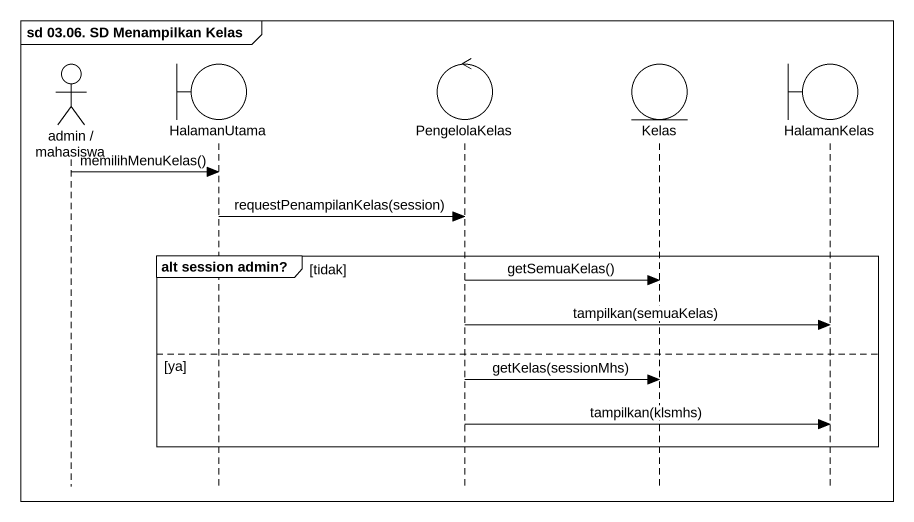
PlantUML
@startuml
mainframe sd 03.06. SD Menampilkan Kelas
hide footbox
actor "admin / mahasiswa" as admin_mahasiswa
boundary HalamanUtama
control PengelolaKelas
entity Kelas
boundary HalamanKelas

admin_mahasiswa -> HalamanUtama : memilihMenuKelas()
HalamanUtama -> PengelolaKelas : requestPenampilanKelas(session)
group alt session admin? [tidak]
  PengelolaKelas -> Kelas : getSemuaKelas()
  PengelolaKelas -> HalamanKelas : tampilkan(semuaKelas)
else ya
  PengelolaKelas -> Kelas : getKelas(sessionMhs)
  PengelolaKelas -> HalamanKelas : tampilkan(klsmhs)
end
@enduml
